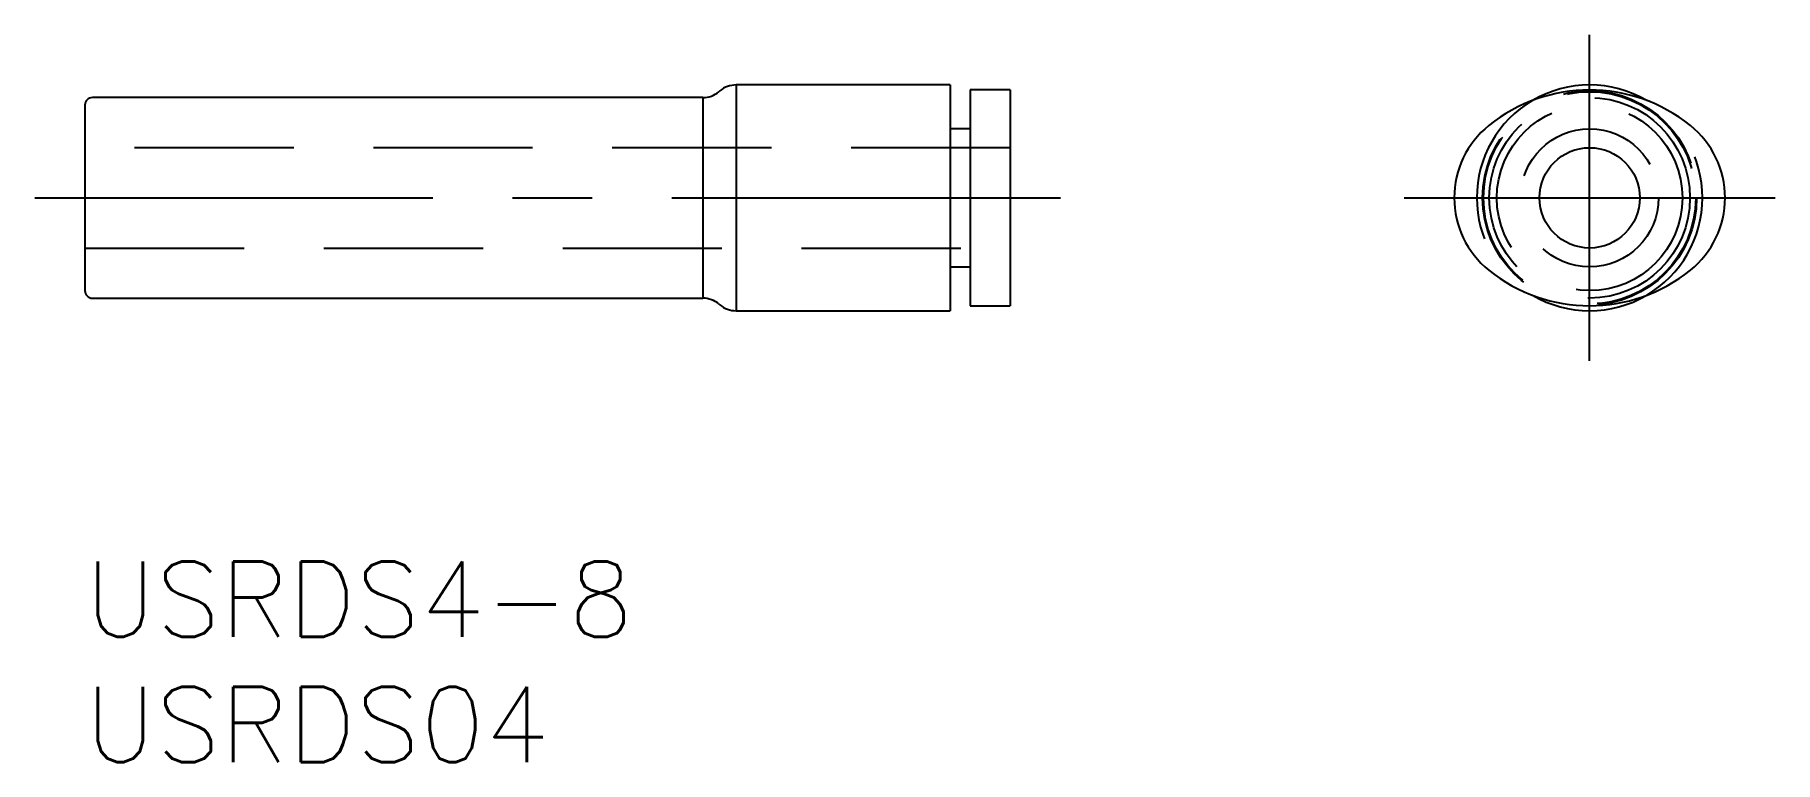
# Model space of a CAD drawing. Extents: x -2 to 67.4, y -8 to 21.
import ezdxf

# ---------------------------------------------------------------- set-up
doc = ezdxf.new("R2010")
doc.units = 0
doc.header["$LTSCALE"] = 0.5
doc.linetypes.add('CENTER', pattern=[50.8, 31.75, -6.35, 6.35, -6.35])
doc.linetypes.add('DASHED', pattern=[19.05, 12.7, -6.35])
for name, color, linetype in [('MSM_CENTER', 1, 'CENTER'), ('MSM_CONTINUOUS', 7, 'CONTINUOUS'), ('MSM_DASHED', 4, 'DASHED'), ('MSM_PART_NUMBER', 7, 'CONTINUOUS')]:
    doc.layers.add(name, color=color, linetype=linetype)
doc.styles.get("Standard").update_dxf_attribs({"font": 'txt.shx', "height": 3, "bigfont": 'bigfont.shx'})

msp = doc.modelspace()

# ---------------------------------------------------------------- linework, layer by layer
at = {"layer": 'MSM_CENTER'}
for p, q in [((60, 8), (60, 21)), ((-2, 14.5), (38.9, 14.5)), ((52.6, 14.5), (67.4, 14.5))]:
    msp.add_line(p, q, dxfattribs=at)
at = {"layer": 'MSM_CONTINUOUS'}
for p, q in [((25.322, 18.768), (25.278, 18.732)), ((34.5, 19), (25.962, 19)), ((25.962, 19), (25.962, 10)), ((34.5, 19), (34.5, 10)), ((36.9, 18.8), (35.3, 18.8)), ((35.3, 18.8), (35.3, 10.2)), ((36.9, 18.8), (36.9, 10.2)), ((0, 18.2), (0, 10.8)), ((24.638, 18.5), (0.3, 18.5)), ((24.638, 18.5), (24.638, 10.5)), ((35.3, 17.25), (34.5, 17.25)), ((34.5, 11.75), (35.3, 11.75)), ((0.3, 10.5), (24.638, 10.5)), ((25.278, 10.268), (25.322, 10.232)), ((25.962, 10), (34.5, 10)), ((35.3, 10.2), (36.9, 10.2))]:
    msp.add_line(p, q, dxfattribs=at)
msp.add_circle((60, 14.5), 2, dxfattribs=at)
for centre, radius, start, end in [((25.962, 18), 1, 90, 129.80557), ((60, 12.392), 6.408, 51.11996, 128.88004), ((60, 14.5), 4.5, 59.63263, 120.36737), ((0.3, 18.2), 0.3, 90, 180), ((24.638, 19.5), 1, 270, 309.80557), ((58.3, 14.5), 3.7, 128.88004, 231.11996), ((61.7, 14.5), 3.7, 308.88004, 51.11996), ((60, 16.608), 6.408, 231.11996, 308.88004), ((0.3, 10.8), 0.3, 180, 270), ((24.638, 9.5), 1, 50.19443, 90), ((60, 14.5), 4.5, 239.63263, 300.36737), ((25.962, 11), 1, 230.19443, 270)]:
    msp.add_arc(centre, radius, start, end, dxfattribs=at)
at = {"layer": 'MSM_DASHED'}
for p, q in [((36.9, 16.5), (0, 16.5)), ((0, 12.5), (36.9, 12.5))]:
    msp.add_line(p, q, dxfattribs=at)
for radius in [4.268, 4.232, 4, 3.7, 2.75]:
    msp.add_circle((60, 14.5), radius, dxfattribs=at)
for start, end in [(120.36737, 239.63263), (300.36737, 59.63263)]:
    msp.add_arc((60, 14.5), 4.5, start, end, dxfattribs=at)

# ---------------------------------------------------------------- texts
at = {"layer": 'MSM_PART_NUMBER'}
for s, p in [('USRDS4-8', (0, -3)), ('USRDS04', (0, -8))]:
    msp.add_text(s, height=3, dxfattribs=at).set_placement(p)

doc.saveas('drawing.dxf')
